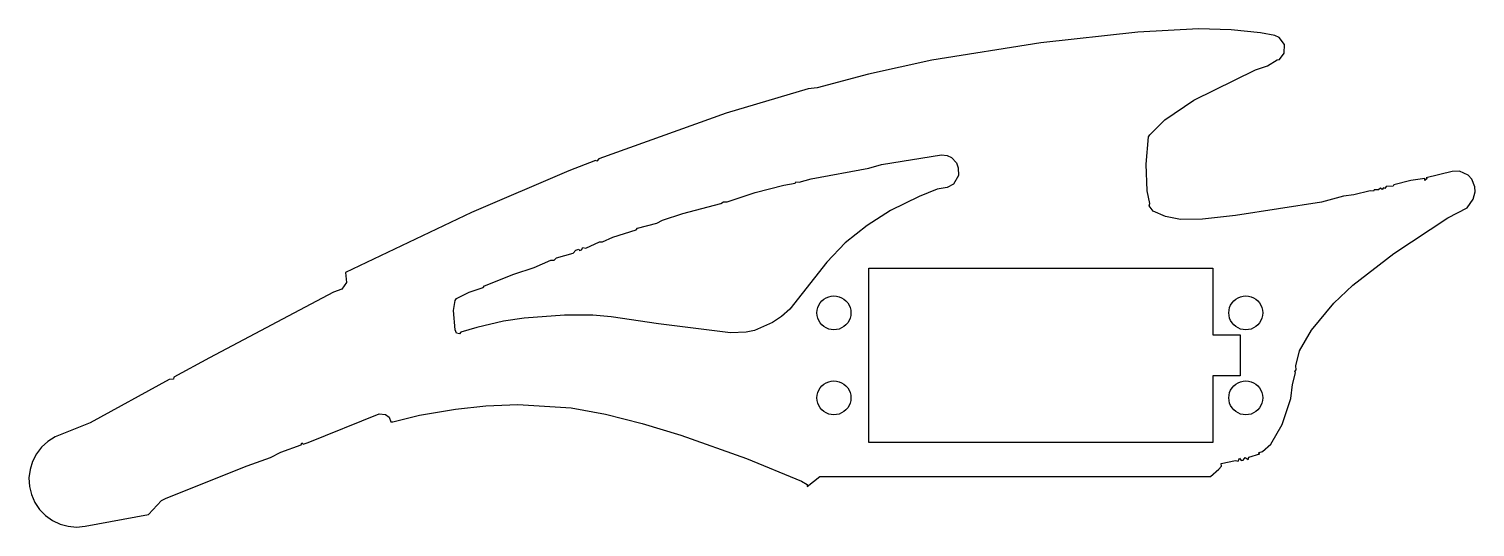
# Model space of a CAD drawing. Header units: metres. Extents: x -129 to 41, y -20 to 38.
import ezdxf

# ---------------------------------------------------------------- set-up
doc = ezdxf.new("R2010")
doc.units = ezdxf.units.M

msp = doc.modelspace()

# ---------------------------------------------------------------- linework, layer by layer
for p, q in [((1.42, 38.01), (-9.96999, 36.77)), ((8.59, 38.4), (1.42, 38.01)), ((12.44, 38.31), (8.59, 38.4)), ((15.88, 37.95), (12.44, 38.31)), ((17.57, 37.61), (15.88, 37.95)), ((18.08, 37.38), (17.57, 37.61)), ((-9.96999, 36.77), (-22.83, 34.72)), ((18.7, 36.57), (18.08, 37.38)), ((18.65, 35.56), (18.7, 36.57)), ((-22.83, 34.72), (-30.28, 33.07)), ((15.31, 33.58), (16.71, 34.06)), ((16.71, 34.06), (17.85, 34.78)), ((17.85, 34.78), (18.1, 34.79)), ((18.1, 34.79), (18.65, 35.56)), ((-30.28, 33.07), (-36.31, 31.48)), ((8.03, 30.02), (15.31, 33.58)), ((-37.39, 31.35), (-47.05, 28.51)), ((-36.31, 31.48), (-37.39, 31.35)), ((4.62, 27.7), (8.03, 30.02)), ((-47.05, 28.51), (-62.03, 23.12)), ((2.84999, 25.95), (4.62, 27.7)), ((2.42, 22.51), (2.7, 25.7)), ((2.7, 25.7), (2.84999, 25.95)), ((-62.43, 22.93), (-65.56, 21.71)), ((-62.26, 22.86), (-62.43, 22.93)), ((-62.03, 23.12), (-62.26, 22.86)), ((-30.23, 22.04), (-28.74, 22.44)), ((-28.74, 22.44), (-21.69, 23.58)), ((-21.69, 23.58), (-21.02, 23.52)), ((-21.02, 23.52), (-20.51, 23.29)), ((-20.51, 23.29), (-19.9, 22.65)), ((-19.9, 22.65), (-19.71, 22.07)), ((2.54999, 19.34), (2.42, 22.51)), ((-65.56, 21.71), (-77.05, 16.8)), ((-38.43, 20.36), (-37.03, 20.75)), ((-37.03, 20.75), (-30.23, 22.04)), ((-19.67, 21.16), (-20.29, 20.13)), ((-19.71, 22.07), (-19.67, 21.16)), ((33.58, 20.57), (31.59, 20.07)), ((35.24, 20.81), (33.58, 20.57)), ((35.25, 20.56), (35.24, 20.81)), ((35.49, 20.82), (35.25, 20.56)), ((38.46, 21.62), (35.4, 20.9)), ((35.4, 20.9), (35.49, 20.82)), ((39.3, 21.65), (38.46, 21.62)), ((40.32, 21.19), (39.3, 21.65)), ((40.76, 20.71), (40.32, 21.19)), ((41.13, 19.81), (40.76, 20.71)), ((-46.94, 18.08), (-43.64, 19.14)), ((-43.64, 19.14), (-40.26, 20.03)), ((-40.26, 20.03), (-38.93, 20.25)), ((-38.93, 20.25), (-38.85, 20.42)), ((-38.85, 20.42), (-38.43, 20.36)), ((-22.19, 19.54), (-24.32, 18.7)), ((-21.03, 19.76), (-22.19, 19.54)), ((-20.29, 20.13), (-21.03, 19.76)), ((2.85999, 17.85), (2.54999, 19.34)), ((26.88, 18.87), (25.64, 18.73)), ((28.78, 19.37), (26.88, 18.87)), ((29.2, 19.3), (28.78, 19.37)), ((29.28, 19.47), (29.2, 19.3)), ((29.78, 19.49), (29.28, 19.47)), ((30.02, 19.67), (29.78, 19.49)), ((30.2, 19.51), (30.02, 19.67)), ((30.36, 19.69), (30.2, 19.51)), ((30.53, 19.61), (30.36, 19.69)), ((30.68, 19.87), (30.53, 19.61)), ((31.52, 19.9), (30.68, 19.87)), ((31.59, 20.07), (31.52, 19.9)), ((40.94, 18.38), (41.15, 19.22)), ((41.15, 19.22), (41.13, 19.81)), ((-52.14, 16.69), (-47.68, 17.88)), ((-47.68, 17.88), (-47.36, 18.06)), ((-47.36, 18.06), (-46.94, 18.08)), ((-27.68, 17.06), (-30.45, 15.27)), ((-24.32, 18.7), (-27.68, 17.06)), ((2.78999, 17.6), (2.85999, 17.85)), ((3.23999, 16.95), (2.78999, 17.6)), ((23.07, 18.04), (12.95, 16.44)), ((25.64, 18.73), (23.07, 18.04)), ((37.94, 16.16), (40.23, 17.35)), ((40.23, 17.35), (40.94, 18.38)), ((-77.05, 16.8), (-91.87, 9.73999)), ((-57.5, 14.95), (-55.19, 15.55)), ((-55.19, 15.55), (-54.53, 15.92)), ((-54.53, 15.92), (-52.14, 16.69)), ((4.67999, 16.34), (3.23999, 16.95)), ((6.45, 16), (4.67999, 16.34)), ((9.03999, 16.02), (6.45, 16)), ((12.95, 16.44), (9.03999, 16.02)), ((31.6, 11.97), (37.94, 16.16)), ((-61.61, 13.36), (-60.38, 13.91)), ((-60.38, 13.91), (-57.66, 14.78)), ((-57.66, 14.78), (-57.5, 14.95)), ((-30.45, 15.27), (-33.03, 13.24)), ((-67.04, 11.46), (-65.06, 12.04)), ((-65.06, 12.04), (-64.74, 12.39)), ((-64.74, 12.39), (-64.41, 12.49)), ((-64.41, 12.49), (-64.32, 12.33)), ((-64.32, 12.33), (-64.08, 12.42)), ((-64.08, 12.42), (-63.92, 12.68)), ((-63.92, 12.68), (-63.58, 12.61)), ((-63.58, 12.61), (-61.94, 13.35)), ((-61.94, 13.35), (-61.61, 13.36)), ((-33.03, 13.24), (-35.19, 10.97)), ((26.75, 8.25), (31.6, 11.97)), ((-72.06, 9.56999), (-69.67, 10.34)), ((-69.67, 10.34), (-67.7, 11.18)), ((-67.7, 11.18), (-67.28, 11.2)), ((-67.28, 11.2), (-67.04, 11.46)), ((-35.19, 10.97), (-39.55, 5.43999)), ((-30.25, -10.25), (-30.25, 10.25)), ((-30.25, 10.25), (10.25, 10.25)), ((10.25, 10.25), (10.25, 2.39999)), ((-91.74, 8.56999), (-92.29, 7.79999)), ((-91.87, 9.73999), (-91.74, 8.56999)), ((-75.51, 8.17), (-72.06, 9.56999)), ((-93.27, 7.42), (-107.9, -0.29999)), ((-92.29, 7.79999), (-93.27, 7.42)), ((-78.79, 6.7), (-77.32, 7.42999)), ((-77.32, 7.42999), (-75.67, 8)), ((-75.67, 8), (-75.51, 8.17)), ((-35.258, 6.78201), (-34.968, 6.9021)), ((-34.968, 6.9021), (-34.6629, 6.97537)), ((-34.6629, 6.97537), (-34.35, 7)), ((-34.35, 7), (-34.0371, 6.97537)), ((-34.0371, 6.97537), (-33.732, 6.9021)), ((-33.732, 6.9021), (-33.442, 6.78201)), ((13.242, 6.78201), (13.532, 6.9021)), ((13.532, 6.9021), (13.8371, 6.97537)), ((13.8371, 6.97537), (14.15, 7)), ((14.15, 7), (14.4629, 6.97537)), ((14.4629, 6.97537), (14.768, 6.9021)), ((14.768, 6.9021), (15.058, 6.78201)), ((24.5, 6.14999), (26.75, 8.25)), ((-79.15, 5.25999), (-78.95, 6.43999)), ((-78.97, 3.01999), (-79.15, 5.25999)), ((-78.95, 6.43999), (-78.79, 6.7)), ((-39.55, 5.43999), (-40.52, 4.56)), ((-36.35, 5), (-36.3254, 5.31287)), ((-36.3254, 5.31287), (-36.2521, 5.61803)), ((-36.2521, 5.61803), (-36.132, 5.90797)), ((-36.132, 5.90797), (-35.968, 6.17557)), ((-35.968, 6.17557), (-35.7642, 6.4142)), ((-35.7642, 6.4142), (-35.5256, 6.61803)), ((-35.5256, 6.61803), (-35.258, 6.78201)), ((-33.442, 6.78201), (-33.1744, 6.61803)), ((-33.1744, 6.61803), (-32.9358, 6.4142)), ((-32.9358, 6.4142), (-32.732, 6.17557)), ((-32.732, 6.17557), (-32.568, 5.90797)), ((-32.568, 5.90797), (-32.4479, 5.61803)), ((-32.4479, 5.61803), (-32.3746, 5.31287)), ((-32.3746, 5.31287), (-32.35, 5)), ((12.15, 5), (12.1746, 5.31287)), ((12.1746, 5.31287), (12.2479, 5.61803)), ((12.2479, 5.61803), (12.368, 5.90797)), ((12.368, 5.90797), (12.532, 6.17557)), ((12.532, 6.17557), (12.7358, 6.4142)), ((12.7358, 6.4142), (12.9744, 6.61803)), ((12.9744, 6.61803), (13.242, 6.78201)), ((15.058, 6.78201), (15.3256, 6.61803)), ((15.3256, 6.61803), (15.5642, 6.4142)), ((15.5642, 6.4142), (15.768, 6.17557)), ((15.768, 6.17557), (15.932, 5.90797)), ((15.932, 5.90797), (16.0521, 5.61803)), ((16.0521, 5.61803), (16.1254, 5.31287)), ((16.1254, 5.31287), (16.15, 5)), ((21.88, 2.95), (24.5, 6.14999)), ((-73.25, 4.00999), (-76.39, 3.28999)), ((-70.84, 4.35999), (-73.25, 4.00999)), ((-66.09, 4.73), (-70.84, 4.35999)), ((-62.75, 4.70999), (-66.09, 4.73)), ((-60.57, 4.54999), (-62.75, 4.70999)), ((-55.02, 3.7), (-60.57, 4.54999)), ((-46.54, 2.64), (-55.02, 3.7)), ((-41.57, 3.84999), (-43.71, 2.92)), ((-40.52, 4.56), (-41.57, 3.84999)), ((-36.3254, 4.68712), (-36.35, 5)), ((-36.2521, 4.38196), (-36.3254, 4.68712)), ((-36.132, 4.09201), (-36.2521, 4.38196)), ((-35.968, 3.82442), (-36.132, 4.09201)), ((-35.7642, 3.58578), (-35.968, 3.82442)), ((-35.5256, 3.38196), (-35.7642, 3.58578)), ((-32.9358, 3.58578), (-33.1744, 3.38196)), ((-32.732, 3.82442), (-32.9358, 3.58578)), ((-32.568, 4.09201), (-32.732, 3.82442)), ((-32.4479, 4.38196), (-32.568, 4.09201)), ((-32.3746, 4.68712), (-32.4479, 4.38196)), ((-32.35, 5), (-32.3746, 4.68712)), ((12.1746, 4.68712), (12.15, 5)), ((12.2479, 4.38196), (12.1746, 4.68712)), ((12.368, 4.09201), (12.2479, 4.38196)), ((12.532, 3.82442), (12.368, 4.09201)), ((12.7358, 3.58578), (12.532, 3.82442)), ((12.9744, 3.38196), (12.7358, 3.58578)), ((15.5642, 3.58578), (15.3256, 3.38196)), ((15.768, 3.82442), (15.5642, 3.58578)), ((15.932, 4.09201), (15.768, 3.82442)), ((16.0521, 4.38196), (15.932, 4.09201)), ((16.1254, 4.68712), (16.0521, 4.38196)), ((16.15, 5), (16.1254, 4.68712)), ((-78.78, 2.60999), (-78.97, 3.01999)), ((-78.45, 2.53999), (-78.78, 2.60999)), ((-78.29, 2.70999), (-78.45, 2.53999)), ((-76.39, 3.28999), (-78.29, 2.70999)), ((-44.7, 2.70999), (-46.54, 2.64)), ((-43.71, 2.92), (-44.7, 2.70999)), ((-35.258, 3.21797), (-35.5256, 3.38196)), ((-34.968, 3.09789), (-35.258, 3.21797)), ((-34.6629, 3.02461), (-34.968, 3.09789)), ((-34.35, 3), (-34.6629, 3.02461)), ((-34.0371, 3.02461), (-34.35, 3)), ((-33.732, 3.09789), (-34.0371, 3.02461)), ((-33.442, 3.21797), (-33.732, 3.09789)), ((-33.1744, 3.38196), (-33.442, 3.21797)), ((10.25, 2.39999), (13.5, 2.39999)), ((13.242, 3.21797), (12.9744, 3.38196)), ((13.532, 3.09789), (13.242, 3.21797)), ((13.5, 2.39999), (13.5, -2.39999)), ((13.8371, 3.02461), (13.532, 3.09789)), ((14.15, 3), (13.8371, 3.02461)), ((14.4629, 3.02461), (14.15, 3)), ((14.768, 3.09789), (14.4629, 3.02461)), ((15.058, 3.21797), (14.768, 3.09789)), ((15.3256, 3.38196), (15.058, 3.21797)), ((20.47, 0.54999), (21.88, 2.95)), ((20.05, -1.21999), (20.47, 0.54999)), ((-107.9, -0.29999), (-112.07, -2.56999)), ((20.07, -1.71999), (20.05, -1.21999)), ((-112.64, -2.84), (-121.95, -7.92)), ((-112.14, -2.81999), (-112.64, -2.84)), ((-112.07, -2.56999), (-112.14, -2.81999)), ((-35.7642, -3.58578), (-35.5256, -3.38196)), ((-35.5256, -3.38196), (-35.258, -3.21797)), ((-35.258, -3.21797), (-34.968, -3.09789)), ((-34.968, -3.09789), (-34.6629, -3.02461)), ((-34.6629, -3.02461), (-34.35, -3)), ((-34.35, -3), (-34.0371, -3.02461)), ((-34.0371, -3.02461), (-33.732, -3.09789)), ((-33.732, -3.09789), (-33.442, -3.21797)), ((-33.442, -3.21797), (-33.1744, -3.38196)), ((-33.1744, -3.38196), (-32.9358, -3.58578)), ((13.5, -2.39999), (10.25, -2.39999)), ((10.25, -2.39999), (10.25, -10.25)), ((12.7358, -3.58578), (12.9744, -3.38196)), ((12.9744, -3.38196), (13.242, -3.21797)), ((13.242, -3.21797), (13.532, -3.09789)), ((13.532, -3.09789), (13.8371, -3.02461)), ((13.8371, -3.02461), (14.15, -3)), ((14.15, -3), (14.4629, -3.02461)), ((14.4629, -3.02461), (14.768, -3.09789)), ((14.768, -3.09789), (15.058, -3.21797)), ((15.058, -3.21797), (15.3256, -3.38196)), ((15.3256, -3.38196), (15.5642, -3.58578)), ((19.64, -3.40999), (20, -2.06)), ((19.91, -1.89999), (20.07, -1.71999)), ((20, -2.06), (19.91, -1.89999)), ((-36.35, -5), (-36.3254, -4.68712)), ((-36.3254, -5.31287), (-36.35, -5)), ((-36.3254, -4.68712), (-36.2521, -4.38196)), ((-36.2521, -4.38196), (-36.132, -4.09201)), ((-36.132, -4.09201), (-35.968, -3.82442)), ((-35.968, -3.82442), (-35.7642, -3.58578)), ((-32.9358, -3.58578), (-32.732, -3.82442)), ((-32.732, -3.82442), (-32.568, -4.09201)), ((-32.568, -4.09201), (-32.4479, -4.38196)), ((-32.4479, -4.38196), (-32.3746, -4.68712)), ((-32.3746, -4.68712), (-32.35, -5)), ((-32.35, -5), (-32.3746, -5.31287)), ((12.15, -5), (12.1746, -4.68712)), ((12.1746, -5.31287), (12.15, -5)), ((12.1746, -4.68712), (12.2479, -4.38196)), ((12.2479, -4.38196), (12.368, -4.09201)), ((12.368, -4.09201), (12.532, -3.82442)), ((12.532, -3.82442), (12.7358, -3.58578)), ((15.5642, -3.58578), (15.768, -3.82442)), ((15.768, -3.82442), (15.932, -4.09201)), ((15.932, -4.09201), (16.0521, -4.38196)), ((16.0521, -4.38196), (16.1254, -4.68712)), ((16.1254, -4.68712), (16.15, -5)), ((16.15, -5), (16.1254, -5.31287)), ((18.42, -8.14), (19.46, -5.09)), ((19.46, -5.09), (19.64, -3.40999)), ((-83.14, -7.01999), (-78.9, -6.34)), ((-78.9, -6.34), (-75.33, -5.93999)), ((-75.33, -5.93999), (-71.58, -5.78)), ((-71.58, -5.78), (-65.29, -6.17999)), ((-65.29, -6.17999), (-61.25, -6.92999)), ((-36.2521, -5.61803), (-36.3254, -5.31287)), ((-36.132, -5.90797), (-36.2521, -5.61803)), ((-35.968, -6.17557), (-36.132, -5.90797)), ((-35.7642, -6.4142), (-35.968, -6.17557)), ((-35.5256, -6.61803), (-35.7642, -6.4142)), ((-35.258, -6.78201), (-35.5256, -6.61803)), ((-34.968, -6.9021), (-35.258, -6.78201)), ((-33.442, -6.78201), (-33.732, -6.9021)), ((-33.1744, -6.61803), (-33.442, -6.78201)), ((-32.9358, -6.4142), (-33.1744, -6.61803)), ((-32.732, -6.17557), (-32.9358, -6.4142)), ((-32.568, -5.90797), (-32.732, -6.17557)), ((-32.4479, -5.61803), (-32.568, -5.90797)), ((-32.3746, -5.31287), (-32.4479, -5.61803)), ((12.2479, -5.61803), (12.1746, -5.31287)), ((12.368, -5.90797), (12.2479, -5.61803)), ((12.532, -6.17557), (12.368, -5.90797)), ((12.7358, -6.4142), (12.532, -6.17557)), ((12.9744, -6.61803), (12.7358, -6.4142)), ((13.242, -6.78201), (12.9744, -6.61803)), ((13.532, -6.9021), (13.242, -6.78201)), ((15.058, -6.78201), (14.768, -6.9021)), ((15.3256, -6.61803), (15.058, -6.78201)), ((15.5642, -6.4142), (15.3256, -6.61803)), ((15.768, -6.17557), (15.5642, -6.4142)), ((15.932, -5.90797), (15.768, -6.17557)), ((16.0521, -5.61803), (15.932, -5.90797)), ((16.1254, -5.31287), (16.0521, -5.61803)), ((-121.95, -7.92), (-126.07, -9.59999)), ((-96.28, -10.25), (-87.9, -6.89)), ((-87.9, -6.89), (-87.15, -6.93999)), ((-87.15, -6.93999), (-86.72, -7.25999)), ((-86.72, -7.25999), (-86.53, -7.82999)), ((-86.53, -7.82999), (-86.28, -7.81999)), ((-86.28, -7.81999), (-83.14, -7.01999)), ((-61.25, -6.92999), (-56.95, -8)), ((-56.95, -8), (-52.37, -9.39)), ((-34.6629, -6.97537), (-34.968, -6.9021)), ((-34.35, -7), (-34.6629, -6.97537)), ((-34.0371, -6.97537), (-34.35, -7)), ((-33.732, -6.9021), (-34.0371, -6.97537)), ((13.8371, -6.97537), (13.532, -6.9021)), ((14.15, -7), (13.8371, -6.97537)), ((14.4629, -6.97537), (14.15, -7)), ((14.768, -6.9021), (14.4629, -6.97537)), ((17.1, -10.45), (18.42, -8.14)), ((-126.91, -10.12), (-127.66, -10.79)), ((-126.07, -9.59999), (-126.91, -10.12)), ((-52.37, -9.39), (-44.65, -12.15)), ((-128.27, -11.58), (-128.73, -12.47)), ((-127.66, -10.79), (-128.27, -11.58)), ((-100.72, -12.03), (-99.49, -11.39)), ((-99.49, -11.39), (-97.11, -10.54)), ((-97.11, -10.54), (-97.03, -10.28)), ((-97.03, -10.28), (-96.86, -10.44)), ((-96.86, -10.44), (-96.28, -10.25)), ((10.25, -10.25), (-30.25, -10.25)), ((14.49, -11.98), (15.81, -11.59)), ((15.64, -11.52), (15.72, -11.43)), ((15.81, -11.59), (15.64, -11.52)), ((15.72, -11.43), (16.13, -11.33)), ((16.13, -11.33), (17.1, -10.45)), ((-129.02, -13.42), (-129.15, -14.41)), ((-128.73, -12.47), (-129.02, -13.42)), ((-112.97, -16.81), (-103.44, -12.98)), ((-103.44, -12.98), (-100.72, -12.03)), ((-44.65, -12.15), (-38.19, -14.8)), ((10, -14.25), (10.96, -13.39)), ((10.96, -13.39), (11.28, -13.04)), ((11.26, -12.71), (12.92, -12.38)), ((11.28, -13.04), (11.26, -12.71)), ((12.92, -12.38), (13.26, -12.45)), ((13.26, -12.45), (13.41, -12.11)), ((13.41, -12.11), (13.59, -12.36)), ((13.59, -12.36), (13.84, -12.35)), ((13.84, -12.35), (14.07, -12)), ((14.07, -12), (14.42, -12.24)), ((14.42, -12.24), (14.49, -11.98)), ((-129.15, -14.41), (-129.09, -15.41)), ((-38.19, -14.8), (-37.51, -15.19)), ((-37.51, -15.19), (-37.5, -15.44)), ((-37.5, -15.44), (-36, -14.25)), ((-36, -14.25), (10, -14.25)), ((-129.09, -15.41), (-128.86, -16.38)), ((-128.86, -16.38), (-128.46, -17.3)), ((-113.54, -17.08), (-112.97, -16.81)), ((-128.46, -17.3), (-127.9, -18.13)), ((-127.9, -18.13), (-127.21, -18.84)), ((-122.54, -20.11), (-115.06, -18.73)), ((-115.06, -18.73), (-113.54, -17.08)), ((-127.21, -18.84), (-126.39, -19.42)), ((-126.39, -19.42), (-125.49, -19.85)), ((-125.49, -19.85), (-124.53, -20.11)), ((-124.53, -20.11), (-123.53, -20.2)), ((-123.53, -20.2), (-122.54, -20.11))]:
    msp.add_line(p, q)

doc.saveas('drawing.dxf')
